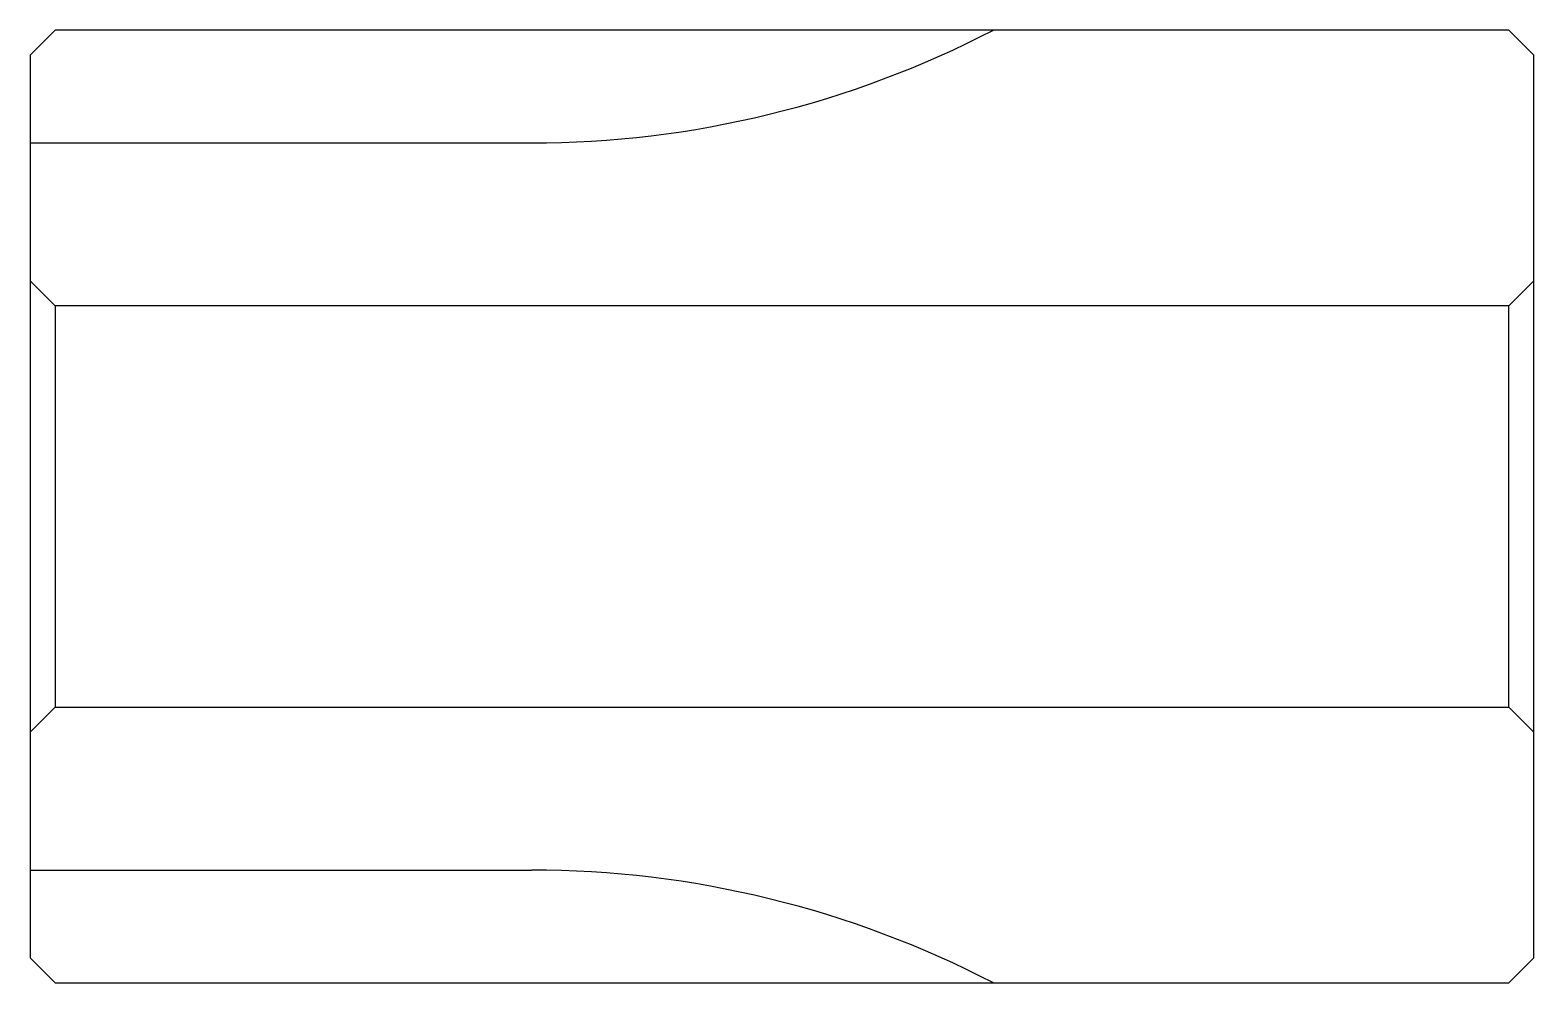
# Model space of a CAD drawing. Header units: metres. Extents: x 31 to 61, y 23.2 to 42.2.
import ezdxf

# ---------------------------------------------------------------- set-up
doc = ezdxf.new("R2010")
doc.units = ezdxf.units.M

msp = doc.modelspace()

# ---------------------------------------------------------------- linework, layer by layer
at = {"color": 4}
for p, q in [((31, 40), (41, 40)), ((61, 37.25), (60.5, 36.75)), ((31, 28.25), (31.5, 28.75)), ((61, 28.25), (60.5, 28.75)), ((31, 25.5), (41, 25.5))]:
    msp.add_line(p, q, dxfattribs=at)
for points in [[(41, 42.25), (41, 42.25), (31.5, 42.25), (31, 41.75), (31, 28.25)], [(31, 28.25), (31, 23.75), (31.5, 23.25), (41, 23.25), (41, 23.25), (41, 23.25), (60.5, 23.25), (61, 23.75), (61, 41.75), (60.5, 42.25), (41, 42.25), (41, 42.25)], [(31, 37.25), (31.5, 36.75), (31.5, 28.75), (60.5, 28.75), (60.5, 36.75), (31.5, 36.75)]]:
    msp.add_lwpolyline(points, dxfattribs=at)
for centre, start, end in [((41, 60), 270, 297.4392), ((41, 5.5), 62.5608, 90)]:
    msp.add_arc(centre, 20, start, end, dxfattribs=at)

doc.saveas('drawing.dxf')
